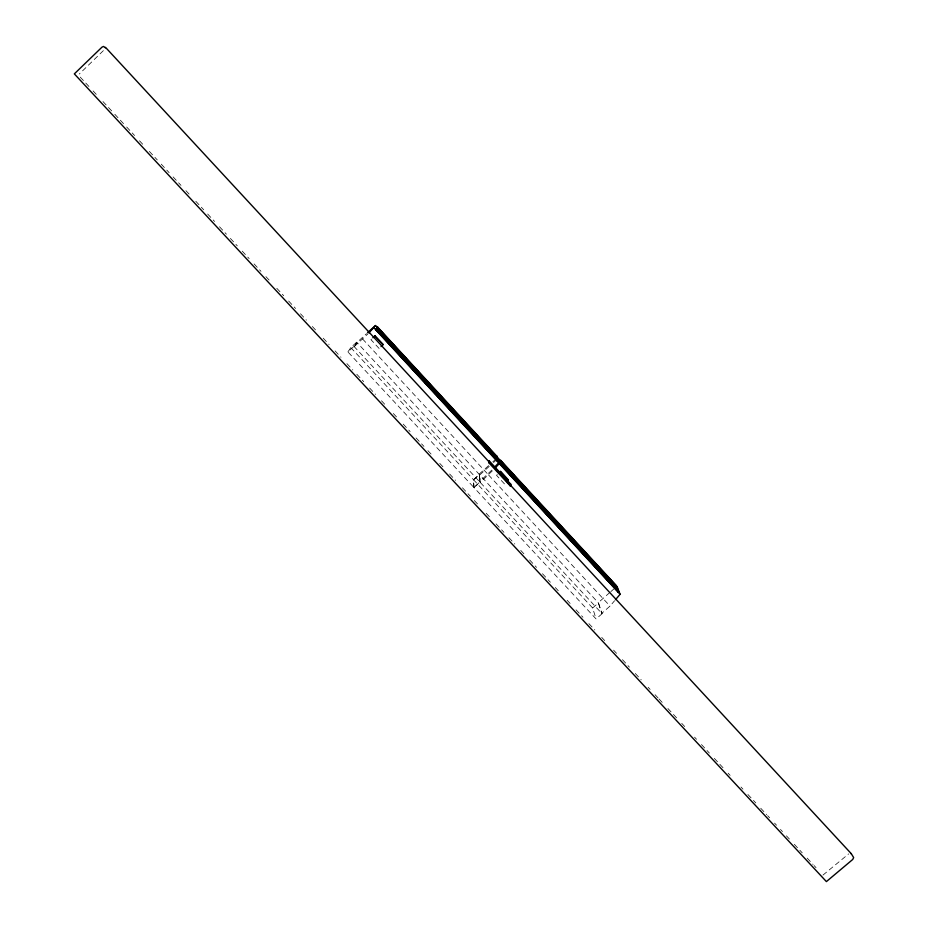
<?xml version="1.0" encoding="UTF-8"?>
<svg xmlns="http://www.w3.org/2000/svg" width="928" height="928" viewBox="0 0 928 928"><rect width="100%" height="100%" fill="white"/><g stroke="black" fill="none" stroke-linecap="round" stroke-linejoin="round"><path stroke-width="0.7" stroke-dasharray="4.64 3.48" d="M354.229 346.654L356.932 342.49L366.479 333.697M473.86 487.455L473.489 479.695L479.347 474.417L479.88 482.038L473.86 487.455L347.907 351.921L353.951 346.353L356.688 342.154L598.502 602.98M347.907 351.921L350.796 347.571L356.688 342.154M609.8 592.528L598.247 602.701L601.785 613.327L610.021 606.088L614.603 600.729M504.461 483.906L496.538 475.345L499.276 472.445M488.58 465.647L479.08 474.196L479.602 481.678L491.794 470.09M489.253 466.378L479.753 474.927L480.286 482.49L493.464 469.788M103.368 50.646L79.309 74.02M379.111 348.464L370.945 339.636L372.894 337.769M354.252 346.62L367.801 333.976M492.803 461.854L494.914 459.952M473.616 479.834L479.486 474.568L480.02 482.189L602.086 613.71L596.101 618.964L473.999 487.594L473.616 479.834L592.644 608.002L596.101 618.964M493.476 462.573L495.587 460.671M473.999 487.594L480.02 482.189M610.856 591.612L614 588.839M592.644 608.002L598.467 602.875L602.086 613.71M822.962 875.092L848.656 853.911M80.249 77.14L89.146 86.687M93.09 90.932L98.032 96.245M102.973 101.546L113.831 113.216M114.817 114.283L125.686 125.953M126.672 127.008L134.572 135.5M139.513 140.801L144.455 146.114M149.385 151.415L157.284 159.906M161.24 164.152L169.14 172.643M173.095 176.888L180.995 185.368M185.936 190.681L190.866 195.982M195.808 201.295L203.708 209.774M207.663 214.02L214.577 221.456M219.507 226.757L226.42 234.181M230.376 238.426L237.29 245.85M242.231 251.163L249.145 258.587M254.075 263.9L260.988 271.324M265.93 276.625L270.872 281.938M276.799 288.295L283.713 295.73M288.643 301.032L295.556 308.456M300.498 313.768L306.426 320.137M312.353 326.505L317.283 331.806M323.211 338.175L329.138 344.543M335.066 350.9L340.994 357.268M346.921 363.637L352.837 370.005M356.793 374.251L363.706 381.675M369.634 388.043L375.562 394.412M381.489 400.78L386.419 406.081M393.333 413.505L397.288 417.751M403.216 424.119L410.13 431.543M416.057 437.912L423.957 446.403M427.901 450.648L432.842 455.95M439.756 463.385L443.712 467.631M449.628 473.988L455.555 480.356M462.469 487.792L470.368 496.271M474.324 500.517L478.268 504.762M486.179 513.254L490.123 517.499M496.051 523.868L503.95 532.359M508.892 537.66L514.82 544.028M520.747 550.397L524.691 554.642M529.633 559.944L536.546 567.368M542.474 573.736L550.374 582.227M555.315 587.528L558.273 590.718M567.159 600.265L570.128 603.444M576.044 609.812L582.958 617.248M588.886 623.604L594.813 629.973M601.727 637.408L604.696 640.587M613.582 650.134L616.54 653.324M622.468 659.68L629.381 667.116M635.309 673.484L641.236 679.853M648.15 687.277L650.122 689.4M655.064 694.701L658.022 697.891M659.008 698.946L662.963 703.192M667.905 708.493L676.79 718.052M681.732 723.353L684.69 726.531M694.562 737.145L696.545 739.268M701.475 744.569L709.386 753.06M714.316 758.373L723.214 767.92M728.144 773.221L730.127 775.344M740.985 787.014L742.957 789.136M747.898 794.449L755.798 802.94M760.74 808.242L766.667 814.61M767.653 815.666L769.625 817.788M774.567 823.101L776.539 825.224M780.494 829.458L782.466 831.581M786.422 835.826L789.38 839.016M794.322 844.318L802.221 852.809M807.163 858.11L813.079 864.478M814.076 865.546L816.048 867.657M362.57 338.952L487.884 474.231M488.569 474.974L610.021 606.088M353.951 346.353L479.88 482.038M350.796 347.571L473.489 479.695"/><path stroke-width="1.39" d="M105.456 47.85L103.542 46.423L102.022 47.119L74.333 73.88L826.396 881.6L852.704 859.49L853.667 857.588L851.301 853.714L505.946 480.321M368.845 332.978L375.55 325.519L497.988 458.154L498.661 462.84L494.74 466.981M377.302 327.688L376.095 329.8L376.71 328.976M376.408 329.486L377.58 327.456L496.596 456.924L377.046 327.352L377.487 326.946L496.898 456.274L497.478 460.358L497.025 460.764L375.794 329.533L377.046 327.352M375.794 329.533L377.487 326.946M615.519 599.65L620.101 594.291L617.433 587.494L498.661 458.873A5.406 0.742 -42.7 0 0 497.756 459.082M495.424 467.712L499.334 463.571L498.661 458.873M381.048 346.596L383.136 344.613L374.842 335.901L383.136 344.613M372.894 337.769L374.982 335.797M367.534 332.723L375.504 325.531M377.336 327.862L376.745 328.663L496.596 459.36M376.443 329.196L377.012 328.442M375.944 329.939L377.742 327.282L377.07 328.094L496.735 457.91M489.172 460.81L488.696 462.62L510.284 485.959L510.899 485.414L510.655 484.045L489.172 460.81L489.311 462.074L510.899 485.414M488.696 462.62L489.311 462.074M496.051 456.576L496.642 456.042L497.188 459.998L496.596 460.532M496.26 456.901L496.898 456.274M496.573 456.727L496.213 456.506M496.642 459.662L376.652 328.825M496.956 459.499L376.559 328.988M497.014 459.894L496.376 457.759M500.215 460.729L500.656 460.334L616.482 585.765L618.361 592.099L500.83 464.882L500.215 460.729L616.238 587.053M500.528 461.355L616.146 585.8L617.317 588.804M500.842 461.193L616.923 587.795M500.876 461.39L616.853 588.63M500.946 461.889L616.969 588.92M501.05 462.585L617.654 589.663M501.224 463.687L618.814 591.704M500.946 465.241L501.549 464.708L500.934 460.694L500.343 461.228L616.702 587.227M510.655 484.045L510.284 485.959M617.758 590.939L500.865 463.559M617.909 591.855L618.512 591.322L616.25 585.58L615.67 586.102L616.563 588.398M850.593 853.447L851.301 853.714M377.151 327.828L496.642 457.214M377.162 327.932L496.677 457.516M376.954 328.303L496.77 458.2M376.861 328.454L496.828 458.594M500.714 462.55L617.491 589.234M500.818 463.258L617.828 590.104M376.246 329.115L497.478 460.358M376.35 329.359L497.037 460.056L496.689 457.608M500.969 464.267L618.315 591.356L617.596 589.524M376.223 329.568L401.65 357.257M403.645 359.252L423.203 380.596M425.186 382.58L435.951 394.388M437.923 396.36L443.781 402.88M445.753 404.84L456.53 416.672M458.49 418.621L464.371 425.152M466.32 427.1L491.794 454.755M493.742 456.785L496.712 460.16M501.027 464.673L616.888 590.173M374.088 327.99L498.661 462.84M499.334 463.571L620.101 594.291M105.502 47.351L490.518 463.466M498.336 471.911L502.013 476.064M615.809 585.974L618.361 592.099M500.656 460.334L501.387 464.777M500.494 461.088L501.097 465.114M497.095 458.351A5.406 0.742 -42.7 0 1 497.988 458.154M616.586 587.331A5.324 1.288 -42.7 0 1 617.433 587.494M500.354 471.389L508.254 479.938L500.354 471.389"/></g></svg>
